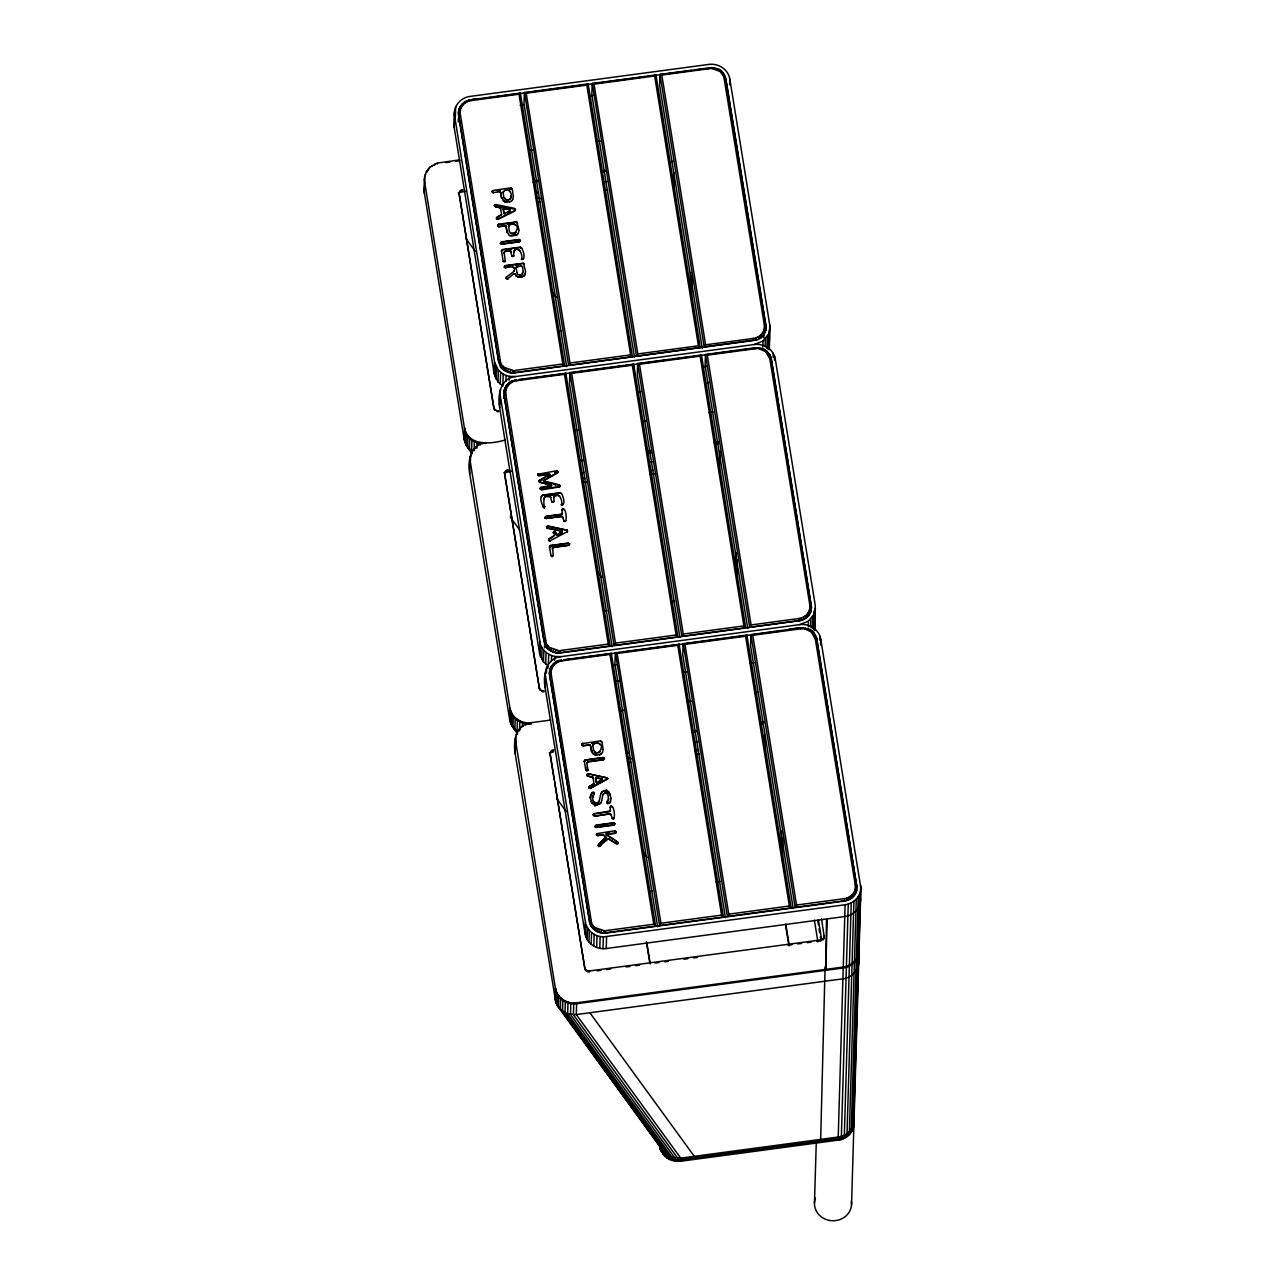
<?xml version="1.0" encoding="UTF-8"?>
<svg xmlns="http://www.w3.org/2000/svg" width="1285" height="1285" viewBox="0 0 1285 1285"><rect width="100%" height="100%" fill="white"/><g stroke="black" fill="none" stroke-linecap="round" stroke-linejoin="round"><path stroke-width="1.5" d="M515.124 372.505C513.293 367.815 499.64 370.16 500.267 360.25L460.319 114.172C459.098 107.522 464.704 101.322 471.177 100.599L519.011 94.191L520.345 93.034L564.629 365.856L515.124 372.505C511.366 374.112 497.15 368.699 501.696 364.249M560.581 652.603C558.766 647.913 545.113 650.258 545.723 640.364L505.792 394.286C504.571 387.62 510.177 381.42 516.634 380.713L564.484 374.304L565.818 373.148L610.102 645.97L560.581 652.603C555.875 654.804 541.322 647.078 546.27 642.452M606.054 932.717C604.239 928.027 590.586 930.372 591.196 920.478L551.249 674.4C550.06 667.766 555.618 661.47 562.107 660.827L609.957 654.402L611.291 653.262L655.575 926.083L606.054 932.717C598.746 933.826 590.795 928.878 589.606 921.377L549.627 675.171C548.229 667.831 554.638 661.084 561.706 660.313M702.301 348.412L659.639 85.549L659.96 74.401L712.002 67.543L711.97 68.49L720.162 71.526L723.84 76.682L764.318 324.832C765.491 331.434 759.981 337.762 753.46 338.405L705.61 344.83L704.244 347.127L753.749 340.493L753.46 338.405M472.205 453.733L466.005 444.979L464.254 439.855L424.082 190.967L424.692 176.527L426.524 171.451L429.977 167.146L437.398 163.066L459.741 159.854M424.291 193.649L424.644 181.876L464.576 429.013C465.941 437.575 474.31 443.694 482.774 443.678M425.367 174.84L425.383 173.909M426.524 171.451L426.508 172.383L429.977 167.146M428.034 170.102L428.066 169.17M432.178 166.359L432.21 165.428M434.667 164.978L434.699 164.062M437.366 163.982L437.398 163.066M454.376 112.839L454.215 127.6L494.195 373.806L498.018 381.95L502.853 385.918L503.206 374.144L498.371 370.176L494.532 362.033L454.569 115.827C452.898 106.334 460.897 97.387 470.165 96.407L708.71 64.427C718.058 62.997 728.274 69.294 729.8 78.915L769.779 325.121L769.329 349.584M454.215 127.6L454.745 109.884M455.356 116.839L455.661 107.024M458.263 121.914L458.36 118.188M459.243 194.742L459.259 193.81A4.032 3.726 1.7 0 1 462.648 189.586L462.632 190.517A4.032 3.726 1.7 0 0 459.243 194.742L493.938 408.501A4.032 3.726 1.7 0 0 494.918 410.429M464.254 439.855L464.608 428.082C468.061 446.537 492.107 444.016 505.214 439.968M465.266 430.7L464.913 442.474L470.776 450.553M466.359 433.206L466.005 444.979L471.868 453.043M467.852 435.519L467.515 447.292L471.579 451.131L471.932 439.358M469.378 449.348L469.732 437.575M550.687 720.066L531.187 722.684L531.155 723.616C521.806 725.045 511.559 718.749 510.049 709.127L469.908 459.307L469.764 473.763L509.727 719.969L511.478 725.093L517.678 733.847M469.764 473.763C467.098 461.524 470.744 443.951 485.714 442.57L485.682 443.502M470.856 454.023L469.812 468.415M474.101 450.746L474.406 440.787M476.896 448.192L477.072 441.847M479.883 443.437L479.899 442.506M501.6 198.259L500.331 191.706L493.054 192.621L492.01 191.401L492.91 190.822M493.247 192.927L492.01 191.401M515.205 210.387L514.642 208.395L495.657 204.476C491.015 207.399 500.25 206.323 500.716 208.604M494.356 205.231L495.753 206.644M496.476 219.141L496.572 217.47L501.343 214.836M497.536 226.064L498.435 224.249L516.843 221.855L518.851 230.304M498.002 219.35L514.932 210.885M498.435 224.249L498.018 225.55M494.195 373.806L494.532 362.033M498.757 226.915L505.84 225.694L507.109 232.248M493.938 408.501L459.259 193.81M494.95 376.714L495.303 364.94M500.732 192.927L499.512 191.77M500.7 208.909L501.536 214.595L496.572 217.711L497.183 219.382L514.948 210.563L515.494 209.31L494.42 205.295M496.235 379.461L496.588 367.671M500.395 243.459L501.311 241.885L519.108 239.508L520.329 240.343L519.445 241.853L501.632 244.23L500.411 243.395L501.295 242.142L519.092 239.749L520.329 240.6L519.445 241.596L501.648 243.989L500.411 243.138M501.616 214.563L501.536 214.836M501.455 251.266L502.387 249.579L520.537 247.138C522.818 247.587 526.497 259.923 521.774 259.57C523.188 254.446 518.016 244.455 513.502 251.796M503.029 192.621L503.929 191.481M503.045 200.829L504.073 200.99M498.018 381.95L498.371 370.176M503.126 209.439L503.784 208.331L510.145 209.824M503.832 197.569L506.9 199.978L508.94 199.705L510.611 198.356L510.771 195.995M503.768 213.422L503.399 208.62L509.904 209.857M504.395 201.793L506.692 202.387M503.126 261.546L505.39 260.678L504.86 261.931L503.174 261.401L501.471 250.704M504.571 213.792L503.784 212.86M548.326 666.015L543.491 662.064L539.668 653.92L499.688 407.714C497.231 395.427 500.588 377.951 515.638 376.521L754.183 344.525C763.515 343.111 773.747 349.408 775.273 359.029L815.236 605.219L814.802 629.698M500.25 384.119L500.604 372.345M504.057 253.065L504.603 251.491L510.402 250.72L512.04 256.357L514.177 256.004M499.688 407.714L500.202 389.981M504.25 267.425L505.15 265.61L523.557 263.216L525.565 271.665M508.394 200.717L506.868 200.926L506.916 199.737C515.847 200.556 509.567 183.418 503.029 192.3M514.048 270.974C517.566 262.301 501.487 271.055 505.15 265.867L523.14 263.441L524.376 264.292M506.258 278.909L506.354 277.464M508.539 226.61C509.278 221.727 520.12 223.863 516.522 230.272M503.832 398.302L503.945 394.591M508.571 234.818C509.984 236.745 517.743 235.701 518.289 233.517M509.808 202.066L504.395 201.472L501.616 197.633M510.193 191.658L508.972 190.501M507.848 279.086L506.226 277.271L513.855 271.472M509.342 231.557L511.012 233.533L514.45 233.693L516.506 230.593M509.904 211.109L504.202 213.519L503.158 208.893M510.9 188.413L512.153 188.686L513.341 196.316M509.904 235.781L517.325 234.545M505.921 381.372L506.097 375.477L503.206 374.144M510.37 233.436L516.12 232.665M511.799 200.797L509.824 201.745M512.137 189.248L510.916 188.092M504.716 474.84L504.732 473.924A4.032 3.726 1.7 0 1 508.121 469.7L508.105 470.631A4.032 3.726 1.7 0 0 504.716 474.84L539.411 688.615A4.032 3.726 1.7 0 0 540.391 690.543M511.221 252.101C510.771 249.531 504.555 250.35 504.057 252.76M512.779 199.528L511.799 200.492M513.325 196.685L512.779 199.207M511.896 256.309C515.397 258.413 511.671 244.536 519.815 250.639M509.085 380.264L509.197 376.344L506.097 375.477M513.711 274.412L515.269 274.219M513.823 268.228L512.603 267.007M514.209 270.573L513.871 271.167M520.184 98.704L520.361 93.114L470.84 99.764C463.596 100.519 457.38 107.522 458.681 114.943L499.126 363.767M512.603 372.634L512.667 370.514M516.104 267.858L517.02 266.654M516.136 276.066L515.783 274.829M517.646 223.237L516.425 222.08L497.729 224.891L498.371 226.578L505.84 225.935L507.125 231.878M516.907 272.805L517.967 274.38M517.486 276.934L524.023 276.146M518.835 230.674L518.305 233.195M517.951 274.685L521.164 275.07L523.22 271.954M519.108 239.508L519.879 240.873M520.537 247.138L521.116 248.407M521.196 266.091L522.433 266.445L523.236 271.649M521.132 259.12L523.429 258.815M521.164 275.375L522.834 274.026M522.047 277.415L519.799 277.158M522.417 267.007L521.196 265.85M509.727 719.969L510.081 708.196C511.591 717.817 521.838 724.114 531.187 722.684C516.152 724.097 512.699 741.622 515.237 753.877L555.859 1002.702L664.763 1153.159L672.119 1157.432L680.745 1158.154L838.222 1137.032C846.446 1136.068 853.834 1129.097 854.027 1120.6M525.003 274.878L525.163 273.593M525.565 272.035L525.019 274.572M517.405 719.455L517.052 731.245L514.851 729.462L515.205 717.689M515.237 753.877L515.638 736.739M516.329 734.137L516.313 735.068L517.47 731.663M519.011 729.398L518.979 730.33L520.923 727.374M519.574 730.86L519.863 720.901M522.417 726.507L522.545 721.961M523.124 726.587L523.156 725.656M525.613 725.206L525.645 724.274M528.312 724.21L531.155 723.616L528.312 724.21L528.344 723.278M537.981 475.209L538.543 473.715M538.897 475.852L549.691 474.02M549.723 475.562L549.578 474.583L539.09 480.638M539.411 480.317L539.379 481.249L541.917 479.819M551.393 485.377L539.331 482.036M543.78 481.008L559.521 484.863L560.18 486.549L540.294 489.087L540.84 487.192L551.361 485.762M541.178 489.954L559.521 486.87L560.132 485.505M541.322 496.845L542.238 495.159L560.405 492.717C562.669 493.151 566.364 505.535 561.625 505.15C563.055 500.026 557.883 490.035 553.369 497.375M542.977 507.125L545.274 506.692M557.851 472.286L543.764 480.381L543.555 481.682M543.924 498.644L544.471 497.07L550.269 496.299L551.827 501.76L553.144 502.403L554.076 501.455L553.723 496.171L558.654 495.367L559.682 496.219M539.668 653.92L540.005 642.131L499.849 392.953M544.214 508.025C544.133 503.929 541.692 492.091 551.088 497.375M544.326 508.009C542.35 506.065 538.929 497.777 542.238 495.4L560.405 492.974L561.625 493.809M539.411 688.615L504.732 473.924M540.423 656.828L540.005 642.131M544.936 518.112L545.852 516.297L561.561 514.193L562.461 513.052L561.738 514.385L545.836 516.538L544.92 517.678L546.189 518.401L561.898 516.297C563.039 518.144 564.677 523.557 565.946 520.794M541.708 659.558L542.061 647.785L540.76 645.038M563.119 517.389L561.882 516.538L546.189 518.401M547.346 528.215L546.543 526.673L547.844 525.918L567.376 530.384M547.33 528.537L546.527 526.77L547.635 526.143L567.119 530.191M543.491 662.064L543.844 650.29L542.061 647.785M547.844 525.918L546.816 527.364M544.471 647.801L544.712 643.528M548.663 540.583L548.759 538.913L553.803 536.006M548.711 540.68L550.189 541.113M860.372 897.107C862.026 906.6 854.043 915.546 844.775 916.526L606.231 948.523C596.883 949.936 586.667 943.64 585.141 934.018L545.161 687.828C542.704 675.541 546.061 658.065 561.111 656.635L799.639 624.639C808.988 623.225 819.22 629.522 820.746 639.127L860.918 888.32L851.553 1204.302M545.723 664.233L546.077 652.459L543.844 650.29M545.161 687.828L545.322 673.067M549.482 547.169L550.414 545.483L568.388 543.073L569.608 543.908L568.902 545.37L553 547.522L552.084 548.968M551.217 486.437L551.281 485.071L539.716 482.26M546.43 673.131L546.591 667.236M549.996 546.784L550.414 545.483M551.763 501.889L554.044 501.584M552.261 556.116L550.912 555.297L552.132 556.758L553.16 555.361L552.63 547.394L568.725 545.161L569.64 544.037L568.372 543.314L550.398 545.723L549.498 546.864M547.924 668.505L548.036 664.57M548.39 664.056L548.679 654.242L546.077 652.459M553.321 532.922C553.321 529.966 557.545 532.665 555.955 534.865M553.16 555.554L552.454 556.325M554.574 472.189L556.855 471.884L556.903 470.696L557.915 472.318M551.393 661.486L551.57 655.591L548.679 654.242M557.899 472.398L557.048 470.936M550.173 754.954L550.205 754.022A4.032 3.726 1.7 0 1 553.594 749.814L553.578 750.745A4.032 3.726 1.7 0 0 550.189 754.954L554.204 779.77M556.758 535.235L562.236 531.155L547.844 528.087M554.558 660.378L554.67 656.458L551.57 655.591M560.999 504.7L563.296 504.395M561.898 510.145L562.83 508.523M558.076 652.619L558.14 650.628M562.814 509.085C566.107 506.9 568.066 524.007 563.665 521.035M564.179 509.92L562.958 508.748M567.119 532.327L567.392 530.127M567.665 531.315L567.135 532.022M555.2 1000.083L555.554 988.31C557.064 997.931 567.311 1004.228 576.644 1002.798L843.265 967.043C850.477 966.111 857.111 960.794 858.701 953.566M556.212 990.928L555.859 1002.702L560.549 1009.159M557.304 993.417L556.951 1005.191L664.763 1153.159L664.682 1156.259L669.34 1159.472L674.85 1161.19L680.648 1161.255L838.125 1140.132C846.943 1139.153 854.509 1131.218 853.979 1122.158A18.552 17.123 1.7 0 1 834.768 1140.18M558.445 1007.504L558.798 995.73M560.678 997.803L560.324 1009.576L567.665 1013.849L576.306 1014.572L842.912 978.817C853.963 977.805 861.576 965.918 857.882 955.462M587.952 91.46L588.161 83.943L632.445 356.764L568.612 365.325L524.457 92.456L526.191 93.227L586.827 85.099L588.096 83.91L524.344 92.584L524.007 103.748L566.685 366.594M562.878 999.569L562.525 1011.343L666.963 1154.926L666.867 1158.026M565.336 1000.999L564.998 1012.789L669.437 1156.371L669.34 1159.472M568.018 1002.059L567.665 1013.849L672.119 1157.432L672.023 1160.532M570.845 1002.734L570.492 1014.508L674.946 1158.09L674.85 1161.19M573.752 1002.975L573.399 1014.748L677.837 1158.331L677.757 1161.431M591.357 751.275L590.393 745.027L582.619 745.605L581.784 744.4L582.683 743.276L582.089 744.706M583.021 745.942L590.104 744.722L592.819 753.54M576.644 1002.798L576.306 1014.572L680.745 1158.154L680.648 1161.255M584.289 761.587L585.221 759.885L603.179 757.475L604.416 758.327L603.709 759.788L587.807 761.941L586.908 763.065M585.221 759.885L584.627 761.33M587.952 770.357C588.723 768.43 586.972 772.269 585.848 770.309C589.413 772.189 585.51 763.82 587.823 761.684L603.532 759.58L604.432 758.455L603.179 757.732L585.205 760.142L584.306 761.266M592.819 777.2C591.1 777.473 583.856 775.546 588.032 773.618L607.58 778.067M587.534 776.22L586.699 775.096M588.915 788.364L588.964 786.597L593.734 783.978M589.285 786.34L589.253 787.223L591.357 786.195M585.141 934.018L585.478 922.244L545.515 676.038M585.061 969.388A4.032 3.726 1.7 0 1 584.884 968.729L550.205 754.022M585.896 936.926L585.478 922.244M590.184 797.985L591.469 794.676M594.007 783.673C594.634 783.207 585.269 788.396 590.393 788.171L607.869 778.678M590.747 801.487L594.778 805.534L600.063 803.832L601.669 801.069M592.787 745.637C593.525 740.754 604.384 742.891 600.77 749.3M587.181 939.672L587.534 927.898L586.233 925.152M592.257 777.216L587.55 775.658M592.819 753.685L591.373 750.649M592.24 793.23C592.915 790.098 596.208 794.724 592.899 795.56L592.514 797.632M593.59 750.585L596.674 752.994L600.368 751.693M592.497 797.953L593.895 792.379M593.092 778.051L593.011 777.2M594.152 754.809L596.465 755.243M588.964 942.178L589.317 930.388L587.534 927.898M592.963 800.796L595.373 803.302L598.922 801.952M592.401 785.89L593.477 784.155M594.618 752.464L596.658 753.315M614.23 818.192C612.881 821.003 611.532 815.397 610.166 813.935L594.457 816.039L593.204 814.818L594.12 813.678L610.744 810.867M594.666 803.784L594.007 802.113L597.204 803.366M584.916 967.798A4.032 3.726 1.7 0 0 589.494 970.946L589.462 971.878A4.032 3.726 1.7 0 1 586.474 971.171M594.441 816.361L610.166 813.678L611.403 814.77M594.762 805.92L601.027 802.964M595.517 778.501L596.176 777.457L602.569 779.112L596.577 782.661L595.79 777.762L602.569 779.352M591.196 944.346L591.55 932.573L589.317 930.388M595.067 826.946L595.983 825.131L613.78 822.753L615.017 823.589L614.118 825.098L596.32 827.476L595.083 826.64L595.967 825.388L613.78 822.994L615.001 823.846L614.118 824.841L596.32 827.235L595.083 826.143M596.16 782.469L595.517 778.019M602.279 780.252L596.947 783.24L602.279 780.557M596.368 834.961L597.268 833.772M593.798 946.129L594.152 934.356L591.55 932.573M599.581 754.986L601.557 753.813M599.95 744.674C599.501 742.104 593.301 742.907 592.803 745.316M597.605 835.812L603.034 834.607L605.974 836.953L598.28 844.904L598.858 846.462L608.415 838.8L616.559 844.052L617.892 843.747L617.764 841.98L606.247 834.816M600.673 741.429L601.91 741.702L603.099 749.332M600.754 749.621L598.698 752.721M598.505 846.558L598.424 844.502L605.958 837.21L603.018 834.848L596.995 835.411L596.706 833.644L615.081 830.769C619.964 834.126 607.468 834.383 606.263 834.334L617.764 842.221L617.989 843.619M600.416 795.447L599.469 800.169M601.894 742.264L600.673 741.108M601.059 793.552L600.432 795.126M596.69 947.479L597.043 935.705L594.152 934.356M602.537 752.544L599.581 754.761M600.031 846.558C609.106 832.102 607.436 841.129 617.892 843.506M603.099 749.701L602.553 752.223M602.633 796.025L601.685 800.748M603.163 794.564L603.677 793.921M603.998 791.11L606.472 790.211L609.042 791.978L611.066 798.387M599.79 948.33L600.143 936.556L597.043 935.705M604.882 793.134L607.243 793.375L608.271 795.511M607.725 792.283L606.472 790.211M611.13 658.916L611.307 653.342L563.697 659.719M603.548 932.733L603.597 930.742M603.002 948.683L603.356 936.91L845.112 904.752C853.336 903.773 860.725 896.818 860.918 888.32M607.452 803.751L607.114 801.695M608.255 795.833L608.351 800.443M608.335 800.748L608.721 798.676M608.978 803.543L610.503 801.599M610.182 807.526C613.459 800.587 616.864 821.822 611.949 818.416M606.231 948.523L606.584 936.749M611.066 798.515L610.52 801.294C609.813 805.775 604.271 802.595 608.351 800.186M611.098 805.92L610.182 807.301M612.463 807.301L611.242 806.145M615.403 833.419L616.318 832.294M633.521 367.847L633.473 364.04L632.3 365.197L571.664 373.341L569.849 372.618L569.48 383.846L612.158 646.708M673.934 186.919L674.336 173.106M659.639 1143.666L660.217 1149.384L664.682 1156.259M660.217 1149.384L660.297 1146.284L655.607 1139.827M661.309 1151.874L660.297 1146.284M662.803 1154.187L662.899 1151.087L661.389 1148.79M690.141 290.281L690.671 272.5M691.346 297.654L691.989 275.922M701.289 360.619L701.385 354.933L700.116 356.106L639.48 364.233L637.649 363.51L637.296 374.754L679.974 637.617M729.623 84.794L729.8 78.915M719.343 469.009L719.873 451.228M735.679 568.42L736.144 552.614M736.931 573.817L737.333 559.987M746.81 638.87L746.906 635.079L791.191 907.885L727.374 916.446L683.202 643.576L684.953 644.347L745.589 636.22L746.858 635.047L683.106 643.705L682.769 654.868L725.447 917.731M811.124 610.407C809.903 615.981 804.892 620.189 799.222 620.607L749.717 627.241L751.082 624.944L798.933 618.519C805.454 617.876 810.963 611.548 809.791 604.946L769.843 358.868L765.619 351.624L757.459 347.962M762.808 346.918L762.985 341.023L768.687 333.923L769.972 328.093M763.836 338.003L763.933 334.18L762.583 332.879M765.089 346.838L765.33 338.983M767.241 336.59L766.904 348.363L769.249 342.838L769.426 336.895M768.221 349.584L768.687 333.923M769.089 348.669L769.779 325.121M773.104 357.294L773.233 353.375M774.405 360.041L774.518 356.122M764.816 749.107L765.217 735.293M781.087 850.493L781.665 830.753M782.228 859.842L782.87 838.125M786.324 630.196C796.411 626.968 814.208 625.811 816.762 639.673L856.726 885.863C858.123 893.187 851.762 899.95 844.695 900.721L795.19 907.355L796.555 905.042L844.406 898.633C850.911 897.974 856.469 891.694 855.264 885.06L815.316 638.982L811.092 631.738L802.932 628.06M808.281 627.032L808.458 621.137L814.16 614.037L815.445 608.207M810.562 626.935L810.803 619.097M812.377 628.477L812.714 616.704M813.694 629.698L814.16 614.037M814.497 630.726L815.075 611.114M819.878 640.155L819.991 636.22M820.569 645.022L820.746 639.127M820.842 940.235L820.858 939.913A4.032 3.726 1.7 0 0 824.247 935.705L824.215 936.62A4.032 3.726 1.7 0 1 822.914 939.961M814.465 1202.969L816.28 1142.044M826.496 919.08L825.725 969.388L827.219 918.887M820.665 1139.393L825.098 966.641M838.125 1140.132L845.112 904.752M841.273 1139.458L848.261 904.062M844.245 1138.269L851.232 902.889M846.943 1136.631L853.931 901.251M849.289 1134.591L856.276 899.195M851.2 1132.197L858.187 896.802M852.646 1129.531L859.633 894.135M853.561 1126.672L860.709 885.333M471.964 452.481L471.997 451.549M473.539 449.284L473.506 450.216L477.683 445.542M475.418 448.192L475.45 447.26M480.14 445.092L480.172 444.16M510.739 710.814L510.386 722.588L517.421 732.273M511.832 713.32L511.478 725.093L517.341 733.157M513.325 715.616L512.972 727.406L514.851 729.462M525.34 723.551L525.372 722.62M528.247 723.792L528.28 722.861M510.097 372.361L510.434 370.273M555.57 652.459L555.907 650.387M601.043 932.573L601.38 930.485M709.481 67.752L711.97 68.49M747.774 628.526L705.112 365.663L705.433 354.499L754.97 347.737L755.146 348.733L757.443 348.604M793.247 908.623L750.585 645.777L750.906 634.613L800.443 627.851L800.619 628.847L802.916 628.718M470.84 99.764L471.177 100.599M507.671 371.686L508.282 369.678M553.144 651.784L553.755 649.776M598.617 931.898L599.228 929.89M424.403 180.125L424.692 176.527M424.082 190.967L424.339 188.301M469.876 460.239L470.165 456.625M515.606 737.67L515.558 743.035M515.028 751.195L515.992 745.91M468.399 100.294L468.929 101.097M801.503 620.414L560.517 652.941C553.192 654.065 544.776 649.021 544.133 641.263L504.154 395.057C502.162 389.628 509.631 379.011 514.402 381.211M551.361 670.192C545.788 670.963 557.786 657.229 559.875 661.309M505.423 370.626L506.29 368.731M550.896 650.74L551.747 648.845M596.352 930.854L597.22 928.959M499.496 404.727L499.865 401.771M544.968 684.841L545.338 681.869M757.764 337.104C760.672 342.517 768.061 329.089 765.908 325.314L725.945 79.108L724.371 78.77M802.258 619.836C808.008 617.957 812.441 611.917 811.253 605.765L771.289 359.559L770.807 356.844L769.313 356.78M859.071 950.611C859.328 959.445 851.81 966.995 843.249 967.974L576.628 1003.73C567.279 1005.159 557.031 998.847 555.522 989.241L515.381 739.421M492.01 191.642L492.91 190.501L510.916 187.851M508.555 226.288C509.101 223.943 514.482 223.253 515.719 225.341M505.374 261.305L504.073 252.502M521.212 265.61L516.12 267.553M537.885 474.245L556.903 470.696M540.15 488.284L551.554 485.328M562.975 508.507L561.914 509.904M562.445 513.679L561.914 509.663M593.204 815.059L594.12 813.935L610.198 811.702L610.182 807.044M596.385 834.158L597.621 835.25M503.383 369.229L504.475 367.494M548.856 649.343L549.948 647.608M594.329 929.457L595.421 927.722M466.086 101.21L466.873 101.917M511.542 381.324L512.346 382.031M557.015 661.438L557.818 662.128M568.612 365.325L569.994 363.012L630.63 354.885L632.445 356.764M636.428 356.234L637.81 353.921L698.43 345.793L700.261 347.673L636.428 356.234L592.257 83.364L594.007 84.135L654.643 75.992L655.96 74.851L700.261 347.673M614.085 645.439L615.467 643.126L676.103 634.999L677.918 636.878L614.085 645.439L569.849 372.618L633.634 364.137L677.918 636.878M681.901 636.332L683.283 634.035L743.903 625.907L745.718 627.787L681.901 636.332L637.649 363.51L701.449 355.046L745.718 627.787M659.558 925.537L660.94 923.24L721.576 915.097L723.391 916.992L659.558 925.537L615.403 652.668L617.137 653.439L677.773 645.311L679.09 644.171L723.391 916.992M727.374 916.446L728.756 914.149L789.375 906.005L791.191 907.885M501.648 367.526L502.933 365.984M547.121 647.64L548.406 646.098M592.594 927.754L593.879 926.196M590.201 797.6L590.666 795.062M463.981 102.495L465.009 103.057M509.454 382.609L510.482 383.155M554.927 662.723L555.955 663.269M545.723 645.68L547.169 644.363M591.196 925.794L592.642 924.461M553.321 532.681L555.249 532.07L556.517 534.978L562.236 531.845L562.188 533.018M462.15 104.101L463.387 104.471M507.623 384.215L508.86 384.584M553.096 664.313L554.333 664.698M590.184 923.642L591.742 922.55M714.203 68.747L714.476 67.784M759.676 348.845C762.599 346.195 770.277 353.359 770.695 357.278M805.149 628.959L805.422 627.996M498.66 361.149L500.267 360.25M544.133 641.263L545.723 640.364M589.606 921.377L591.196 920.478M458.681 114.943L460.319 114.172M460.656 105.964L462.054 106.141M504.154 395.057L505.792 394.286M506.129 386.078L507.527 386.239M549.627 675.171L551.249 674.4M551.602 666.192L553 666.353M551.538 485.826L551.393 485.12M458.536 112.614L460.175 112.036M504.009 392.728L505.647 392.15M549.482 672.842L551.12 672.264M459.532 108.052L461.058 107.988M505.005 388.166L506.531 388.102M550.478 668.28L552.004 668.216M458.809 110.301L460.415 109.98M504.282 390.399L505.888 390.094M470.133 457.556L470.84 454.954M560.115 485.746L543.876 481.297L543.764 480.381M543.571 480.895L557.529 472.864L557.835 471.499M813.807 625.811L815.092 619.98L813.935 611.082M856.597 890.521C855.344 896.175 850.156 900.335 844.518 901.058L605.99 933.055C598.665 934.163 590.666 929.248 589.478 921.714L549.354 673.179M853.609 1125.114C852.019 1132.342 845.385 1137.659 838.173 1138.59L680.697 1159.712C671.364 1161.142 661.116 1154.83 659.607 1145.208M593.911 783.962L593.108 777.489M607.885 778.726L590.393 788.428M586.747 774.598L588.032 773.859L607.323 777.875M599.34 800.282L598.424 802.274M602.633 795.704L603.179 794.001M716.339 69.342C719.536 66.483 726.17 75.847 725.816 79.445L765.78 325.651C766.904 332.156 762.23 338.549 756.03 340.316M761.812 349.456L762.39 348.685M807.285 629.57C810.417 626.646 816.826 636.011 816.891 639.32L857.015 887.855L855.408 887.196M718.347 70.273L719.182 69.631M763.82 350.387L764.655 349.729M809.293 630.501L810.128 629.843M524.039 275.841L525.019 274.315M603.179 794.242L604.898 792.572M590.731 794.692L592.257 792.508M601.075 793.23L602.039 791.785M592.257 792.765L593.75 792.54M720.162 71.526L721.206 71.028M765.619 351.624L766.679 351.142M811.092 631.738L812.152 631.24M546.687 527.268L547.812 526.866M608.994 802.98L607.339 803.093M549.675 546.8L552.63 546.109M549.771 474.502L539.218 480.702M549.659 475.434L548.277 476.237M513.727 273.85L507.671 278.893L506.097 278.347M593.702 784.91L592.401 785.649M562.204 532.777L560.083 533.901M721.704 73.036L722.941 72.731M767.177 353.134L768.414 352.845M812.634 633.248L813.887 632.943M600.047 845.996L598.441 845.915M513.727 274.107L514.867 273.946M602.039 792.042L604.014 790.548M762.985 341.023L754.183 344.525M808.458 621.137L799.639 624.639M539.379 481.506L541.917 480.06M590.297 786.982L591.341 786.436M507.222 212.796L509.888 211.415M557.417 535.267L559.409 534.239M567.135 531.765L550.189 540.744C544.181 539.058 558.3 537.275 553.337 532.44M596.931 783.545L602.263 780.814M722.941 74.771L724.338 74.675M768.414 354.885L769.811 354.788M813.887 634.983L815.284 634.902M500.797 362.338C495.608 367.173 510.129 375.091 515.044 372.843L756.785 339.722M558.638 331.578L561.433 330.614M604.111 611.676L606.905 610.728M649.584 891.79L652.362 890.826M458.295 192.75L466.198 191.176M503.768 472.848L511.671 471.29M549.241 752.962L553.433 751.902M582.667 744.224L581.928 745.123M498.018 219.044L496.54 218.659M590.393 788.171L588.867 787.705M723.84 76.682L725.35 76.827M814.77 636.894L816.296 637.055M513.855 380.408L516.313 379.878L516.634 380.713M516.233 380.199C508.972 380.97 502.724 387.974 504.025 395.394L544.005 641.601M559.328 660.522L561.786 659.976L562.107 660.827M769.843 358.868L771.418 359.222L811.542 607.757L809.936 607.082M815.316 638.982L816.891 639.32M655.976 74.932L592.16 83.493L591.823 94.64L634.501 357.503M480.702 98.768C470.936 97.981 456.657 103.185 458.568 115.297L498.532 361.487M484.686 98.238L490.645 97.435M494.629 96.905L528.408 92.359M532.392 91.829L538.351 91.026M542.334 90.496L595.999 83.3M599.966 82.77L633.762 78.24M637.745 77.71L643.705 76.907M647.688 76.377L691.41 70.498M695.394 69.968L701.353 69.165M705.32 68.635L714.348 68.25M704.244 347.127L659.96 74.401L661.823 75.044L709.673 68.619M520.12 105.209L524.087 104.679M589.687 95.877L593.654 95.347M529.002 150.554L532.954 150.024M596.288 141.543L600.24 141.013M446.024 162.617L449.895 162.103M455.757 161.316L459.709 160.786M601.46 170.969L605.331 170.455M668.939 161.926L672.81 161.396M533.966 180.944L537.821 180.43M601.444 171.901L605.299 171.387M533.082 182.213L537.018 181.683M497.391 190.598L500.395 190.196M506.386 189.393L510.884 188.783M497.391 190.839L500.379 190.437M506.386 189.634L510.884 189.04M603.291 182.052L606.841 181.571M508.41 200.476L506.178 200.46M604.111 190.517L607.644 190.051M507.398 224.232L510.402 223.574M508.41 249.708L511.43 249.29M508.394 249.949L511.43 249.547M506.627 266.348L509.631 265.947M515.622 265.144L518.626 264.742M506.611 266.605L509.615 266.188M515.622 265.385L518.61 264.983M520.007 274.974L521.18 274.813M514.964 370.401L562.814 363.976L564.613 365.743M518.224 379.621L565.834 373.228M520.216 379.669L526.175 378.866M530.159 378.336L583.824 371.14M587.807 370.61L621.587 366.08M625.57 365.55L669.292 359.671M673.276 359.141L689.178 357.021M693.145 356.475L736.883 350.612M740.867 350.082L746.826 349.279M750.793 348.749L757.299 348.09L764.511 350.082M749.717 627.241L705.433 354.499L707.296 355.142L755.146 348.733M702.734 366.916L706.718 366.386M637.36 392.118L641.215 391.588M704.839 383.058L708.694 382.544M574.475 430.668L578.427 430.138M641.761 421.641L645.712 421.111M709.047 412.63L712.998 412.099M579.455 460.126L583.31 459.612M646.933 451.083L650.788 450.569M714.412 442.024L718.267 441.51M579.439 461.058L583.294 460.544M646.917 452.015L650.772 451.501M714.396 442.956L718.251 442.442M647.544 453.059L651.495 452.545M714.54 444.08L718.251 443.582M545.402 473.169L547.699 472.864M554.574 471.932L557.192 471.643M545.402 473.41L547.699 473.105M648.764 462.166L652.314 461.684M649.584 470.631L653.117 470.165M547.314 487.272L549.9 486.919M547.298 487.513L549.9 487.16M650.178 474.326L655.495 473.603M549.032 495.191L553.562 494.58M549.016 495.432L553.562 494.821M547.779 516.972L549.739 516.698M557.594 515.654L561.529 515.124M547.779 517.212L549.739 516.955M557.594 515.895L561.513 515.365M559.377 545.209L561.609 544.904M550.382 546.655L552.63 546.366M559.361 545.45L561.609 545.161M670.674 601.814L674.609 601.3M560.437 650.499L608.287 644.09L610.086 645.857M679.106 644.251L615.29 652.812L614.953 663.96L657.631 926.822M565.689 659.783L571.648 658.98M575.632 658.45L619.354 652.587M623.337 652.057L629.297 651.254M633.264 650.724L667.06 646.194M671.043 645.648L724.708 638.452M728.691 637.922L734.651 637.119M738.618 636.589L772.413 632.059M776.397 631.529L782.356 630.726M795.19 907.355L750.906 634.613L752.769 635.256L800.619 628.847M613.041 665.164L617.025 664.634M615.354 681.275L619.209 680.761M682.833 672.216L686.688 671.702M750.312 663.172L754.166 662.658M619.948 710.782L623.9 710.252M687.234 701.755L691.185 701.225M754.52 692.727L758.471 692.197M600.689 740.867L582.49 743.565L581.768 744.658L583.037 745.38M591.662 743.019L594.666 742.618M591.646 743.26L594.65 742.859M692.406 731.197L696.261 730.667M759.885 722.138L763.74 721.624M692.39 732.113L696.245 731.599M759.869 723.07L763.724 722.555M760.013 724.194L763.724 723.696M599.597 754.52L596.465 755.178L592.835 753.283M694.237 742.264L697.787 741.798M695.04 750.745L698.59 750.263M695.651 754.423L699.185 753.958M603.998 790.789L606.456 790.468L610.503 794.869M605.829 791.239L607.725 792.042M604.882 792.813L607.243 793.632M600.4 825.484L604.85 824.89M610.793 824.087L613.748 823.685M601.878 825.532L604.85 825.131M610.777 824.344L613.748 823.942M606.151 832.905L609.122 832.503M606.151 833.146L609.106 832.744M606.263 834.093L615.419 832.857M716.147 881.928L720.082 881.398M605.91 930.613L653.76 924.204L655.559 925.955M589.494 970.946L820.858 939.913M597.188 970.85L601.043 970.32M606.825 969.549L610.68 969.035M626.1 966.962L629.955 966.448M635.738 965.678L639.593 965.147M655.013 963.091L658.868 962.561M664.666 961.79L668.521 961.276M683.941 959.204L687.796 958.69M693.579 957.919L697.434 957.389M788.042 945.246L791.897 944.732M797.696 943.945L801.551 943.431M807.333 942.66L811.188 942.146M816.971 941.359L820.826 940.845M764.318 324.832L765.908 325.314M809.791 604.946L811.381 605.412M855.264 885.06L856.854 885.526M754.954 347.866L759.981 347.93M515.638 376.521L509.197 376.344M800.426 627.979L807.863 628.799M561.111 656.635L554.67 656.458M505.487 267.955L504.266 266.862M546.173 518.658L544.936 517.421M615.081 831.01L616.302 831.861M498.773 226.353L497.536 225.742M519.076 240.44L519.879 240.632M538.913 475.289L537.997 474.663M541.194 489.328L540.278 488.702M594.457 815.782L593.204 814.818M764.463 326.968L766.069 327.643M600.143 936.556L603.356 936.91M712.002 67.623L716.918 68.571M501.953 206.724L505.117 207.367M501.937 206.965L505.117 207.624M559.682 529.308L562.059 529.789M559.666 529.548L562.043 530.046M495.737 206.901L496.926 207.142M497.52 207.27L498.692 207.511M499.287 207.64L500.62 208.315M547.844 528.328L562.22 531.396M764.222 329.04L765.78 329.956M809.678 609.154L811.253 610.07M855.151 889.252L856.726 890.184M545.804 482.469L543.587 481.795M547.763 482.951L549.707 483.674M553.626 484.365L555.586 485.087M518.064 276.885L516.152 275.504M592.273 776.654L593.092 777.73M539.716 482.517L539.025 481.056M763.579 331.032L765.073 332.205M809.052 611.13L810.546 612.303M854.525 891.244L856.019 892.416M716.773 68.924L721.078 71.366M808.056 612.993L809.422 614.391M853.529 893.107L854.894 894.505M505.487 199.544L503.832 197.248L503.045 192.059M593.975 803.061L595.019 803.767M549.675 474.277L538.752 475.546L537.885 474.004M761.25 334.55L762.455 336.156M806.723 614.648L807.928 616.27M852.196 894.762L853.385 896.384M515.092 273.817L516.136 275.761M766.551 351.48L769.683 355.142M759.628 335.963L760.624 337.762M805.101 616.077L806.097 617.86M850.574 896.191L851.569 897.974M551.506 290.828L556.18 297.253M465.925 238.496L475.273 251.346M596.979 570.925L601.653 577.367M510.225 517.004L519.574 529.854M643.624 852.646L647.126 857.464M556.871 798.724L566.219 811.574M589.863 1012.757L694.302 1156.339M564.067 1013.993L574.636 1028.514M576.981 1031.743L587.55 1046.263M591.068 1051.098L598.103 1060.784M603.966 1068.847L612.19 1080.139M618.053 1088.202L628.622 1102.723M630.967 1105.951L639.175 1117.243M645.054 1125.307L653.262 1136.615M722.812 73.068L725.222 77.18M803.237 617.218L803.992 619.145M848.71 897.315L849.465 899.259M507.125 231.621L508.571 234.512M592.192 803.751L590.201 797.359M755.708 337.923L756.206 339.963M801.181 618.037L801.679 620.077M846.654 898.135L847.152 900.175M521.758 248.23L520.537 247.395L502.371 249.82L501.455 250.96M500.7 192.429L501.6 197.89M540.294 489.087L540.166 488.043M550.96 555.714L549.498 546.607M585.751 770.133L584.306 761.025M798.933 618.519L799.222 620.607M844.406 898.633L844.695 900.721M821.452 918.518L824.215 936.62M818.384 919.723L821.581 939.383M817.806 920.927L818.449 924.863M819.091 928.814L819.734 932.765M820.376 936.701L821.019 940.652M814.401 920.253L817.919 941.873M661.823 75.044L705.61 344.83M707.296 355.142L751.082 624.944M752.769 635.256L796.555 905.042M654.643 75.992L698.43 345.793M700.116 356.106L743.903 625.907M745.589 636.22L789.375 906.005M785.745 924.06L789.279 945.84M785.697 925.618L788.91 945.407M594.007 84.135L637.81 353.921M639.48 364.233L683.283 634.035M684.953 644.347L728.756 914.149M586.827 85.099L630.63 354.885M632.3 365.197L676.103 634.999M677.773 645.311L721.576 915.097M526.191 93.227L569.994 363.012M571.664 373.341L615.467 643.126M617.137 653.439L660.94 923.24M519.011 94.191L562.814 363.976M564.484 374.304L608.287 644.09M609.957 654.402L653.76 924.204M646.724 942.146L650.258 963.927M646.355 941.728L649.889 963.493M518.24 227.3L518.53 229.389M516.12 267.296L516.923 272.484M508.555 226.048L509.358 231.236M592.803 745.075L593.606 750.263M592.514 797.391L592.979 800.475M587.422 767.065L587.936 770.598M554.526 781.682L563.199 835.121M563.505 837.033L584.884 968.729M424.435 179.193L424.612 182.807M585.864 970.657A4.032 3.726 1.7 0 1 585.382 970.046M626.454 753.829A16.191 6.12 -9.2 0 1 629.441 752.271M630.887 762.262A16.127 6.104 -9.2 0 1 627.53 761.7M632.204 758.696A16.127 6.104 -9.2 0 1 626.935 758.005M851.361 1201.17A18.552 17.123 1.7 0 1 831.347 1220.686A18.552 17.123 1.7 0 1 815.445 1198.038M497.022 411.602A4.032 3.726 1.7 0 0 498.532 411.65L498.548 410.734A4.032 3.726 1.7 0 1 493.97 407.57M539.941 202.05A16.127 6.104 -9.2 0 1 538.174 201.809M535.508 193.617A16.127 6.104 -9.2 0 1 538.479 192.059M541.258 198.484A16.127 6.104 -9.2 0 1 535.99 197.794M587.325 482.277A16.127 6.104 -9.2 0 1 582.057 481.586M580.981 473.731A16.127 6.104 -9.2 0 1 583.952 472.173M584.803 478.47A16.127 6.104 -9.2 0 1 581.462 477.891M541.724 691.458A4.032 3.726 1.7 0 0 544.005 691.764L544.021 690.832A4.032 3.726 1.7 0 1 539.443 687.684"/></g></svg>
